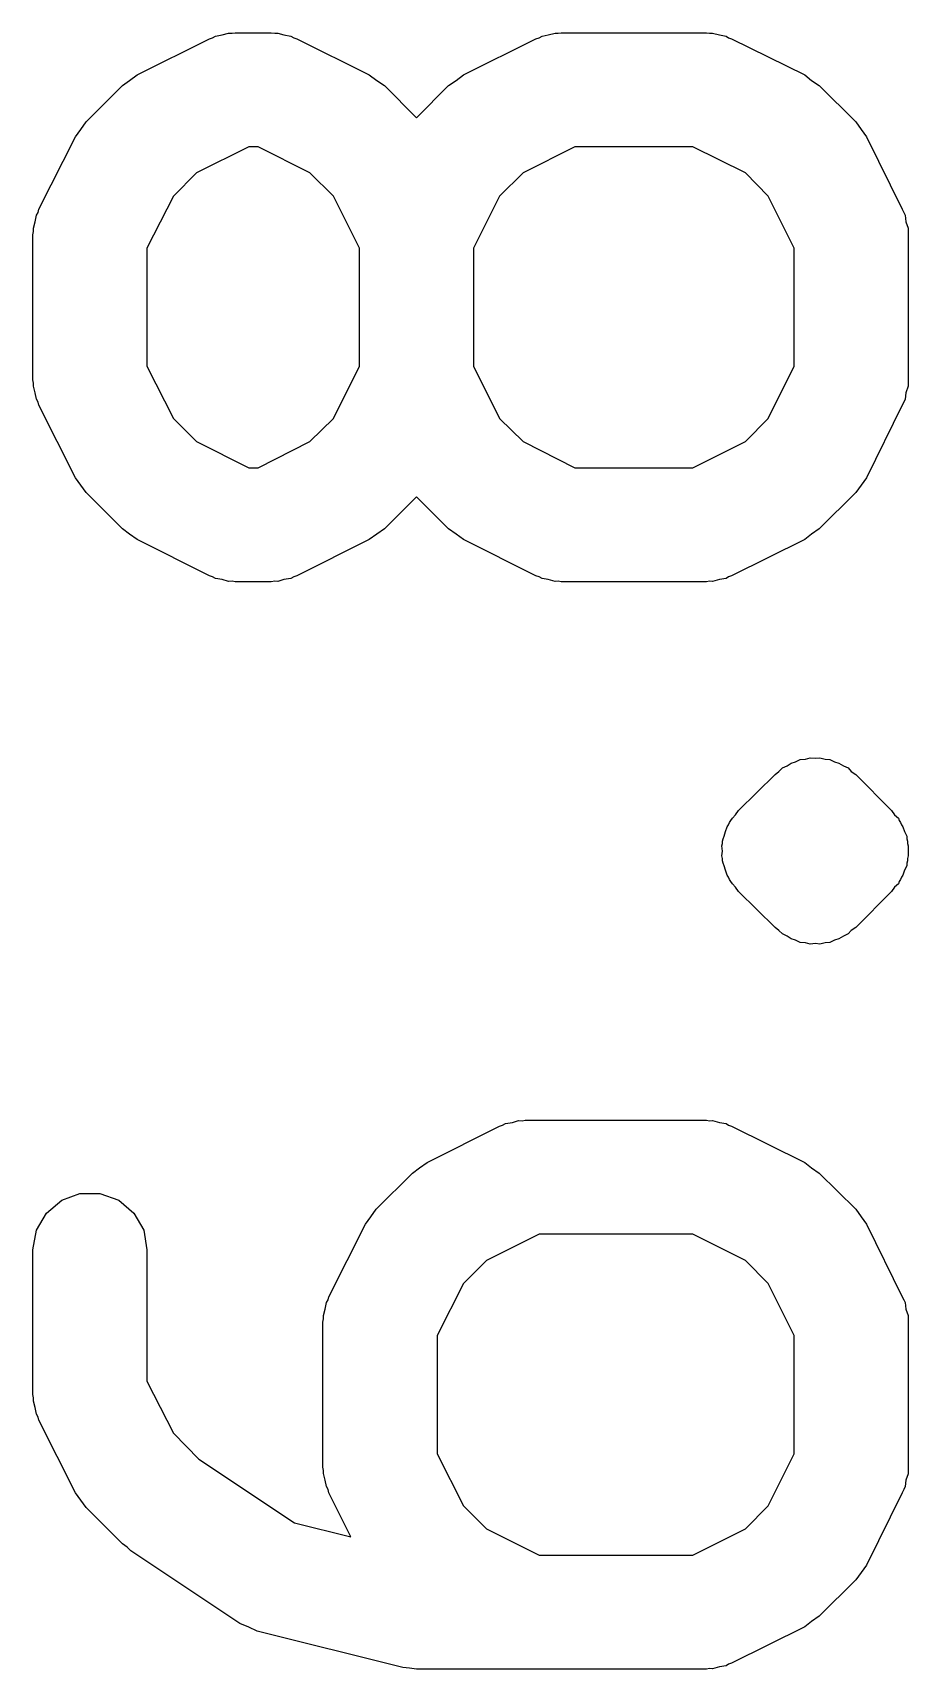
# Model space of a CAD drawing. Extents: x 49 to 243, y -147 to -41.
# Drawn here: x 233.967 to 235.117, y -92.854 to -90.704 of the extents above; entities that cross this region are included whole.
import ezdxf

# ---------------------------------------------------------------- set-up
doc = ezdxf.new("R2010")
doc.units = 0
doc.header["$MEASUREMENT"] = 0
doc.layers.add('BLACK', color=7, linetype='CONTINUOUS')

msp = doc.modelspace()

# ---------------------------------------------------------------- linework, layer by layer
at = {"layer": 'BLACK', "linetype": 'CONTINUOUS'}
for p, q in [((234.203, -90.7106), (234.207, -90.7085)), ((234.207, -90.7085), (234.216, -90.7069)), ((234.216, -90.7069), (234.224, -90.7044)), ((234.224, -90.7044), (234.229, -90.7047)), ((234.229, -90.7047), (234.233, -90.704)), ((234.233, -90.704), (234.28, -90.704)), ((234.28, -90.704), (234.285, -90.7047)), ((234.285, -90.7047), (234.289, -90.7044)), ((234.289, -90.7044), (234.297, -90.7069)), ((234.297, -90.7069), (234.306, -90.7085)), ((234.306, -90.7085), (234.31, -90.7106)), ((234.632, -90.7106), (234.636, -90.7085)), ((234.636, -90.7085), (234.644, -90.7069)), ((234.644, -90.7069), (234.653, -90.7044)), ((234.653, -90.7044), (234.657, -90.7047)), ((234.657, -90.7047), (234.661, -90.704)), ((234.661, -90.704), (234.852, -90.704)), ((234.852, -90.704), (234.856, -90.7047)), ((234.856, -90.7047), (234.86, -90.7044)), ((234.86, -90.7044), (234.869, -90.7069)), ((234.869, -90.7069), (234.878, -90.7085)), ((234.878, -90.7085), (234.881, -90.7106)), ((234.104, -90.7595), (234.199, -90.7119)), ((234.199, -90.7119), (234.203, -90.7106)), ((234.31, -90.7106), (234.314, -90.7119)), ((234.314, -90.7119), (234.409, -90.7595)), ((234.533, -90.7595), (234.628, -90.7119)), ((234.628, -90.7119), (234.632, -90.7106)), ((234.881, -90.7106), (234.885, -90.7119)), ((234.885, -90.7119), (234.981, -90.7595)), ((234.085, -90.7735), (234.094, -90.7667)), ((234.094, -90.7667), (234.104, -90.7595)), ((234.409, -90.7595), (234.419, -90.7667)), ((234.419, -90.7667), (234.429, -90.7735)), ((234.513, -90.7735), (234.523, -90.7667)), ((234.523, -90.7667), (234.533, -90.7595)), ((234.981, -90.7595), (234.99, -90.7667)), ((234.99, -90.7667), (235, -90.7735)), ((234.037, -90.8212), (234.085, -90.7735)), ((234.429, -90.7735), (234.471, -90.8157)), ((234.471, -90.8157), (234.513, -90.7735)), ((235, -90.7735), (235.048, -90.8212)), ((234.023, -90.8406), (234.03, -90.831)), ((234.03, -90.831), (234.037, -90.8212)), ((235.048, -90.8212), (235.055, -90.831)), ((235.055, -90.831), (235.062, -90.8406)), ((233.975, -90.9359), (234.023, -90.8406)), ((234.251, -90.854), (234.182, -90.8882)), ((234.263, -90.854), (234.251, -90.854)), ((234.331, -90.8882), (234.263, -90.854)), ((234.679, -90.854), (234.611, -90.8882)), ((234.834, -90.854), (234.679, -90.854)), ((234.903, -90.8882), (234.834, -90.854)), ((235.062, -90.8406), (235.109, -90.9359)), ((234.182, -90.8882), (234.152, -90.9186)), ((234.362, -90.9186), (234.331, -90.8882)), ((234.611, -90.8882), (234.58, -90.9186)), ((234.933, -90.9186), (234.903, -90.8882)), ((234.152, -90.9186), (234.117, -90.9871)), ((234.396, -90.9871), (234.362, -90.9186)), ((234.58, -90.9186), (234.546, -90.9871)), ((234.967, -90.9871), (234.933, -90.9186)), ((233.97, -90.9524), (233.972, -90.9438)), ((233.972, -90.9438), (233.974, -90.94)), ((233.974, -90.94), (233.975, -90.9359)), ((235.109, -90.9359), (235.111, -90.94)), ((235.111, -90.94), (235.113, -90.9438)), ((235.113, -90.9438), (235.114, -90.9524)), ((233.967, -90.9694), (233.968, -90.9652)), ((233.968, -90.9609), (233.97, -90.9524)), ((233.968, -90.9652), (233.968, -90.9609)), ((235.114, -90.9524), (235.117, -90.9609)), ((235.117, -90.9609), (235.117, -90.9652)), ((235.117, -90.9652), (235.117, -90.9694)), ((233.967, -91.1599), (233.967, -90.9694)), ((234.117, -90.9871), (234.117, -91.1422)), ((234.396, -91.1422), (234.396, -90.9871)), ((234.546, -90.9871), (234.546, -91.1422)), ((234.967, -91.1422), (234.967, -90.9871)), ((235.117, -90.9694), (235.117, -91.1599)), ((233.968, -91.1642), (233.967, -91.1599)), ((234.117, -91.1422), (234.152, -91.2107)), ((234.362, -91.2107), (234.396, -91.1422)), ((234.546, -91.1422), (234.58, -91.2107)), ((234.933, -91.2107), (234.967, -91.1422)), ((235.117, -91.1599), (235.117, -91.1642)), ((233.968, -91.1685), (233.968, -91.1642)), ((233.97, -91.1769), (233.968, -91.1685)), ((233.972, -91.1856), (233.97, -91.1769)), ((235.114, -91.1769), (235.113, -91.1856)), ((235.117, -91.1685), (235.114, -91.1769)), ((235.117, -91.1642), (235.117, -91.1685)), ((233.974, -91.1893), (233.972, -91.1856)), ((233.975, -91.1934), (233.974, -91.1893)), ((234.023, -91.2887), (233.975, -91.1934)), ((235.109, -91.1934), (235.062, -91.2887)), ((235.111, -91.1893), (235.109, -91.1934)), ((235.113, -91.1856), (235.111, -91.1893)), ((234.152, -91.2107), (234.182, -91.2411)), ((234.331, -91.2411), (234.362, -91.2107)), ((234.58, -91.2107), (234.611, -91.2411)), ((234.903, -91.2411), (234.933, -91.2107)), ((234.182, -91.2411), (234.251, -91.2754)), ((234.263, -91.2754), (234.331, -91.2411)), ((234.611, -91.2411), (234.679, -91.2754)), ((234.834, -91.2754), (234.903, -91.2411)), ((234.03, -91.2983), (234.023, -91.2887)), ((234.251, -91.2754), (234.263, -91.2754)), ((234.679, -91.2754), (234.834, -91.2754)), ((235.062, -91.2887), (235.055, -91.2983)), ((234.037, -91.3082), (234.03, -91.2983)), ((234.085, -91.3558), (234.037, -91.3082)), ((235.048, -91.3082), (235, -91.3558)), ((235.055, -91.2983), (235.048, -91.3082)), ((234.471, -91.3136), (234.429, -91.3558)), ((234.513, -91.3558), (234.471, -91.3136)), ((234.094, -91.3627), (234.085, -91.3558)), ((234.104, -91.3698), (234.094, -91.3627)), ((234.199, -91.4175), (234.104, -91.3698)), ((234.409, -91.3698), (234.314, -91.4175)), ((234.419, -91.3627), (234.409, -91.3698)), ((234.429, -91.3558), (234.419, -91.3627)), ((234.523, -91.3627), (234.513, -91.3558)), ((234.533, -91.3698), (234.523, -91.3627)), ((234.628, -91.4175), (234.533, -91.3698)), ((234.981, -91.3698), (234.885, -91.4175)), ((234.99, -91.3627), (234.981, -91.3698)), ((235, -91.3558), (234.99, -91.3627)), ((234.203, -91.4187), (234.199, -91.4175)), ((234.314, -91.4175), (234.31, -91.4187)), ((234.632, -91.4187), (234.628, -91.4175)), ((234.885, -91.4175), (234.881, -91.4187)), ((234.207, -91.4209), (234.203, -91.4187)), ((234.216, -91.4224), (234.207, -91.4209)), ((234.224, -91.4249), (234.216, -91.4224)), ((234.229, -91.4246), (234.224, -91.4249)), ((234.233, -91.4254), (234.229, -91.4246)), ((234.28, -91.4254), (234.233, -91.4254)), ((234.285, -91.4246), (234.28, -91.4254)), ((234.289, -91.4249), (234.285, -91.4246)), ((234.297, -91.4224), (234.289, -91.4249)), ((234.306, -91.4209), (234.297, -91.4224)), ((234.31, -91.4187), (234.306, -91.4209)), ((234.636, -91.4209), (234.632, -91.4187)), ((234.644, -91.4224), (234.636, -91.4209)), ((234.653, -91.4249), (234.644, -91.4224)), ((234.657, -91.4246), (234.653, -91.4249)), ((234.661, -91.4254), (234.657, -91.4246)), ((234.852, -91.4254), (234.661, -91.4254)), ((234.856, -91.4246), (234.852, -91.4254)), ((234.86, -91.4249), (234.856, -91.4246)), ((234.869, -91.4224), (234.86, -91.4249)), ((234.878, -91.4209), (234.869, -91.4224)), ((234.881, -91.4187), (234.878, -91.4209)), ((234.942, -91.6783), (234.947, -91.6745)), ((234.947, -91.6745), (234.952, -91.6699)), ((234.952, -91.6699), (234.958, -91.6671)), ((234.958, -91.6671), (234.963, -91.6634)), ((234.963, -91.6634), (234.969, -91.6617)), ((234.969, -91.6617), (234.975, -91.6589)), ((234.975, -91.6589), (234.982, -91.6583)), ((234.982, -91.6583), (234.988, -91.6566)), ((234.988, -91.6566), (234.995, -91.6572)), ((234.995, -91.6572), (235.001, -91.6566)), ((235.001, -91.6566), (235.008, -91.6583)), ((235.008, -91.6583), (235.014, -91.6589)), ((235.014, -91.6589), (235.02, -91.6617)), ((235.02, -91.6617), (235.026, -91.6634)), ((235.026, -91.6634), (235.032, -91.6671)), ((235.032, -91.6671), (235.038, -91.6699)), ((235.038, -91.6699), (235.042, -91.6745)), ((235.042, -91.6745), (235.048, -91.6783)), ((234.894, -91.7259), (234.942, -91.6783)), ((235.048, -91.6783), (235.095, -91.7259)), ((234.882, -91.7415), (234.884, -91.7389)), ((234.884, -91.7389), (234.886, -91.7359)), ((234.886, -91.7359), (234.89, -91.7313)), ((234.89, -91.7313), (234.894, -91.7259)), ((235.095, -91.7259), (235.099, -91.7313)), ((235.099, -91.7313), (235.104, -91.7359)), ((235.104, -91.7359), (235.105, -91.7389)), ((235.105, -91.7389), (235.107, -91.7415)), ((234.874, -91.7628), (234.875, -91.7595)), ((234.875, -91.7595), (234.877, -91.7536)), ((234.877, -91.7536), (234.879, -91.7473)), ((234.879, -91.7473), (234.881, -91.7446)), ((234.881, -91.7446), (234.882, -91.7415)), ((235.107, -91.7415), (235.108, -91.7446)), ((235.108, -91.7446), (235.11, -91.7473)), ((235.11, -91.7473), (235.112, -91.7536)), ((235.112, -91.7536), (235.115, -91.7595)), ((235.115, -91.7595), (235.115, -91.7628)), ((234.872, -91.7724), (234.873, -91.7692)), ((234.873, -91.779), (234.872, -91.7724)), ((234.872, -91.7855), (234.873, -91.779)), ((234.873, -91.7659), (234.874, -91.7628)), ((234.873, -91.7692), (234.873, -91.7659)), ((235.115, -91.7628), (235.116, -91.7659)), ((235.116, -91.7659), (235.116, -91.7692)), ((235.116, -91.7692), (235.117, -91.7724)), ((235.117, -91.7724), (235.117, -91.779)), ((235.117, -91.779), (235.117, -91.7855)), ((234.873, -91.7887), (234.872, -91.7855)), ((234.873, -91.792), (234.873, -91.7887)), ((234.874, -91.7951), (234.873, -91.792)), ((234.875, -91.7984), (234.874, -91.7951)), ((234.877, -91.8043), (234.875, -91.7984)), ((234.879, -91.8106), (234.877, -91.8043)), ((235.112, -91.8043), (235.11, -91.8106)), ((235.115, -91.7984), (235.112, -91.8043)), ((235.116, -91.792), (235.115, -91.7951)), ((235.115, -91.7951), (235.115, -91.7984)), ((235.117, -91.7855), (235.116, -91.7887)), ((235.116, -91.7887), (235.116, -91.792)), ((234.881, -91.8133), (234.879, -91.8106)), ((234.882, -91.8165), (234.881, -91.8133)), ((234.884, -91.819), (234.882, -91.8165)), ((234.886, -91.822), (234.884, -91.819)), ((234.89, -91.8266), (234.886, -91.822)), ((235.104, -91.822), (235.099, -91.8266)), ((235.105, -91.819), (235.104, -91.822)), ((235.107, -91.8165), (235.105, -91.819)), ((235.108, -91.8133), (235.107, -91.8165)), ((235.11, -91.8106), (235.108, -91.8133)), ((234.894, -91.832), (234.89, -91.8266)), ((234.942, -91.8796), (234.894, -91.832)), ((235.095, -91.832), (235.048, -91.8796)), ((235.099, -91.8266), (235.095, -91.832)), ((234.947, -91.8834), (234.942, -91.8796)), ((234.952, -91.888), (234.947, -91.8834)), ((234.958, -91.8908), (234.952, -91.888)), ((234.963, -91.8945), (234.958, -91.8908)), ((235.032, -91.8908), (235.026, -91.8945)), ((235.038, -91.888), (235.032, -91.8908)), ((235.042, -91.8834), (235.038, -91.888)), ((235.048, -91.8796), (235.042, -91.8834)), ((234.969, -91.8962), (234.963, -91.8945)), ((234.975, -91.899), (234.969, -91.8962)), ((234.982, -91.8996), (234.975, -91.899)), ((234.988, -91.9013), (234.982, -91.8996)), ((234.995, -91.9007), (234.988, -91.9013)), ((235.001, -91.9013), (234.995, -91.9007)), ((235.008, -91.8996), (235.001, -91.9013)), ((235.014, -91.899), (235.008, -91.8996)), ((235.02, -91.8962), (235.014, -91.899)), ((235.026, -91.8945), (235.02, -91.8962)), ((234.485, -92.1881), (234.58, -92.1404)), ((234.58, -92.1404), (234.584, -92.1392)), ((234.584, -92.1392), (234.588, -92.137)), ((234.588, -92.137), (234.597, -92.1355)), ((234.597, -92.1355), (234.605, -92.133)), ((234.605, -92.133), (234.61, -92.1333)), ((234.61, -92.1333), (234.614, -92.1325)), ((234.614, -92.1325), (234.852, -92.1325)), ((234.852, -92.1325), (234.856, -92.1333)), ((234.856, -92.1333), (234.86, -92.133)), ((234.86, -92.133), (234.869, -92.1355)), ((234.869, -92.1355), (234.878, -92.137)), ((234.878, -92.137), (234.881, -92.1392)), ((234.881, -92.1392), (234.885, -92.1404)), ((234.885, -92.1404), (234.981, -92.1881)), ((234.475, -92.1952), (234.485, -92.1881)), ((234.981, -92.1881), (234.99, -92.1952)), ((234.418, -92.2497), (234.466, -92.2021)), ((234.466, -92.2021), (234.475, -92.1952)), ((234.99, -92.1952), (235, -92.2021)), ((235, -92.2021), (235.048, -92.2497)), ((234.005, -92.2378), (234.029, -92.2289)), ((234.029, -92.2289), (234.055, -92.2289)), ((234.055, -92.2289), (234.08, -92.2378)), ((233.972, -92.2771), (233.985, -92.2546)), ((233.985, -92.2546), (234.005, -92.2378)), ((234.08, -92.2378), (234.1, -92.2546)), ((234.1, -92.2546), (234.113, -92.2771)), ((234.411, -92.2596), (234.418, -92.2497)), ((235.048, -92.2497), (235.055, -92.2596)), ((233.967, -92.3028), (233.972, -92.2771)), ((234.113, -92.2771), (234.117, -92.3028)), ((234.356, -92.3645), (234.404, -92.2692)), ((234.404, -92.2692), (234.411, -92.2596)), ((235.055, -92.2596), (235.062, -92.2692)), ((235.062, -92.2692), (235.109, -92.3645)), ((234.632, -92.2825), (234.563, -92.3168)), ((234.834, -92.2825), (234.632, -92.2825)), ((234.903, -92.3168), (234.834, -92.2825)), ((233.967, -92.4932), (233.967, -92.3028)), ((234.117, -92.3028), (234.117, -92.4755)), ((234.563, -92.3168), (234.533, -92.3472)), ((234.933, -92.3472), (234.903, -92.3168)), ((234.533, -92.3472), (234.498, -92.4157)), ((234.967, -92.4157), (234.933, -92.3472)), ((234.349, -92.3894), (234.351, -92.381)), ((234.351, -92.381), (234.353, -92.3723)), ((234.353, -92.3723), (234.355, -92.3686)), ((234.355, -92.3686), (234.356, -92.3645)), ((235.109, -92.3645), (235.111, -92.3686)), ((235.111, -92.3686), (235.113, -92.3723)), ((235.113, -92.3723), (235.114, -92.381)), ((235.114, -92.381), (235.117, -92.3894)), ((234.348, -92.398), (234.349, -92.3937)), ((234.348, -92.5885), (234.348, -92.398)), ((234.349, -92.3937), (234.349, -92.3894)), ((235.117, -92.3894), (235.117, -92.3937)), ((235.117, -92.3937), (235.117, -92.398)), ((235.117, -92.398), (235.117, -92.5885)), ((234.498, -92.4157), (234.498, -92.5708)), ((234.967, -92.5708), (234.967, -92.4157)), ((234.117, -92.4755), (234.152, -92.544)), ((233.968, -92.4975), (233.967, -92.4932)), ((233.968, -92.5018), (233.968, -92.4975)), ((233.97, -92.5102), (233.968, -92.5018)), ((233.972, -92.5189), (233.97, -92.5102)), ((233.974, -92.5226), (233.972, -92.5189)), ((233.975, -92.5268), (233.974, -92.5226)), ((234.023, -92.622), (233.975, -92.5268)), ((234.152, -92.544), (234.185, -92.5778)), ((234.185, -92.5778), (234.311, -92.6617)), ((234.498, -92.5708), (234.533, -92.6393)), ((234.933, -92.6393), (234.967, -92.5708)), ((234.349, -92.5927), (234.348, -92.5885)), ((234.349, -92.597), (234.349, -92.5927)), ((234.351, -92.6055), (234.349, -92.597)), ((235.117, -92.5971), (235.114, -92.6055)), ((235.117, -92.5885), (235.117, -92.5927)), ((235.117, -92.5927), (235.117, -92.5971)), ((234.03, -92.6317), (234.023, -92.622)), ((234.353, -92.6141), (234.351, -92.6055)), ((234.355, -92.6179), (234.353, -92.6141)), ((234.356, -92.622), (234.355, -92.6179)), ((234.385, -92.6802), (234.356, -92.622)), ((235.109, -92.622), (235.062, -92.7173)), ((235.111, -92.6179), (235.109, -92.622)), ((235.113, -92.6141), (235.111, -92.6179)), ((235.114, -92.6055), (235.113, -92.6141)), ((234.037, -92.6415), (234.03, -92.6317)), ((234.085, -92.6891), (234.037, -92.6415)), ((234.533, -92.6393), (234.563, -92.6697)), ((234.903, -92.6697), (234.933, -92.6393)), ((234.311, -92.6617), (234.385, -92.6802)), ((234.563, -92.6697), (234.632, -92.704)), ((234.834, -92.704), (234.903, -92.6697)), ((234.091, -92.6934), (234.085, -92.6891)), ((234.096, -92.6985), (234.091, -92.6934)), ((234.239, -92.7937), (234.096, -92.6985)), ((234.632, -92.704), (234.834, -92.704)), ((235.055, -92.7269), (235.048, -92.7367)), ((235.062, -92.7173), (235.055, -92.7269)), ((235.048, -92.7367), (235, -92.7844)), ((234.251, -92.7989), (234.239, -92.7937)), ((234.99, -92.7913), (234.981, -92.7984)), ((235, -92.7844), (234.99, -92.7913)), ((234.262, -92.8041), (234.251, -92.7989)), ((234.453, -92.8517), (234.262, -92.8041)), ((234.981, -92.7984), (234.885, -92.846)), ((234.462, -92.8524), (234.453, -92.8517)), ((234.471, -92.854), (234.462, -92.8524)), ((234.852, -92.854), (234.471, -92.854)), ((234.856, -92.8532), (234.852, -92.854)), ((234.86, -92.8535), (234.856, -92.8532)), ((234.869, -92.851), (234.86, -92.8535)), ((234.878, -92.8494), (234.869, -92.851)), ((234.881, -92.8473), (234.878, -92.8494)), ((234.885, -92.846), (234.881, -92.8473))]:
    msp.add_line(p, q, dxfattribs=at)

doc.saveas('drawing.dxf')
